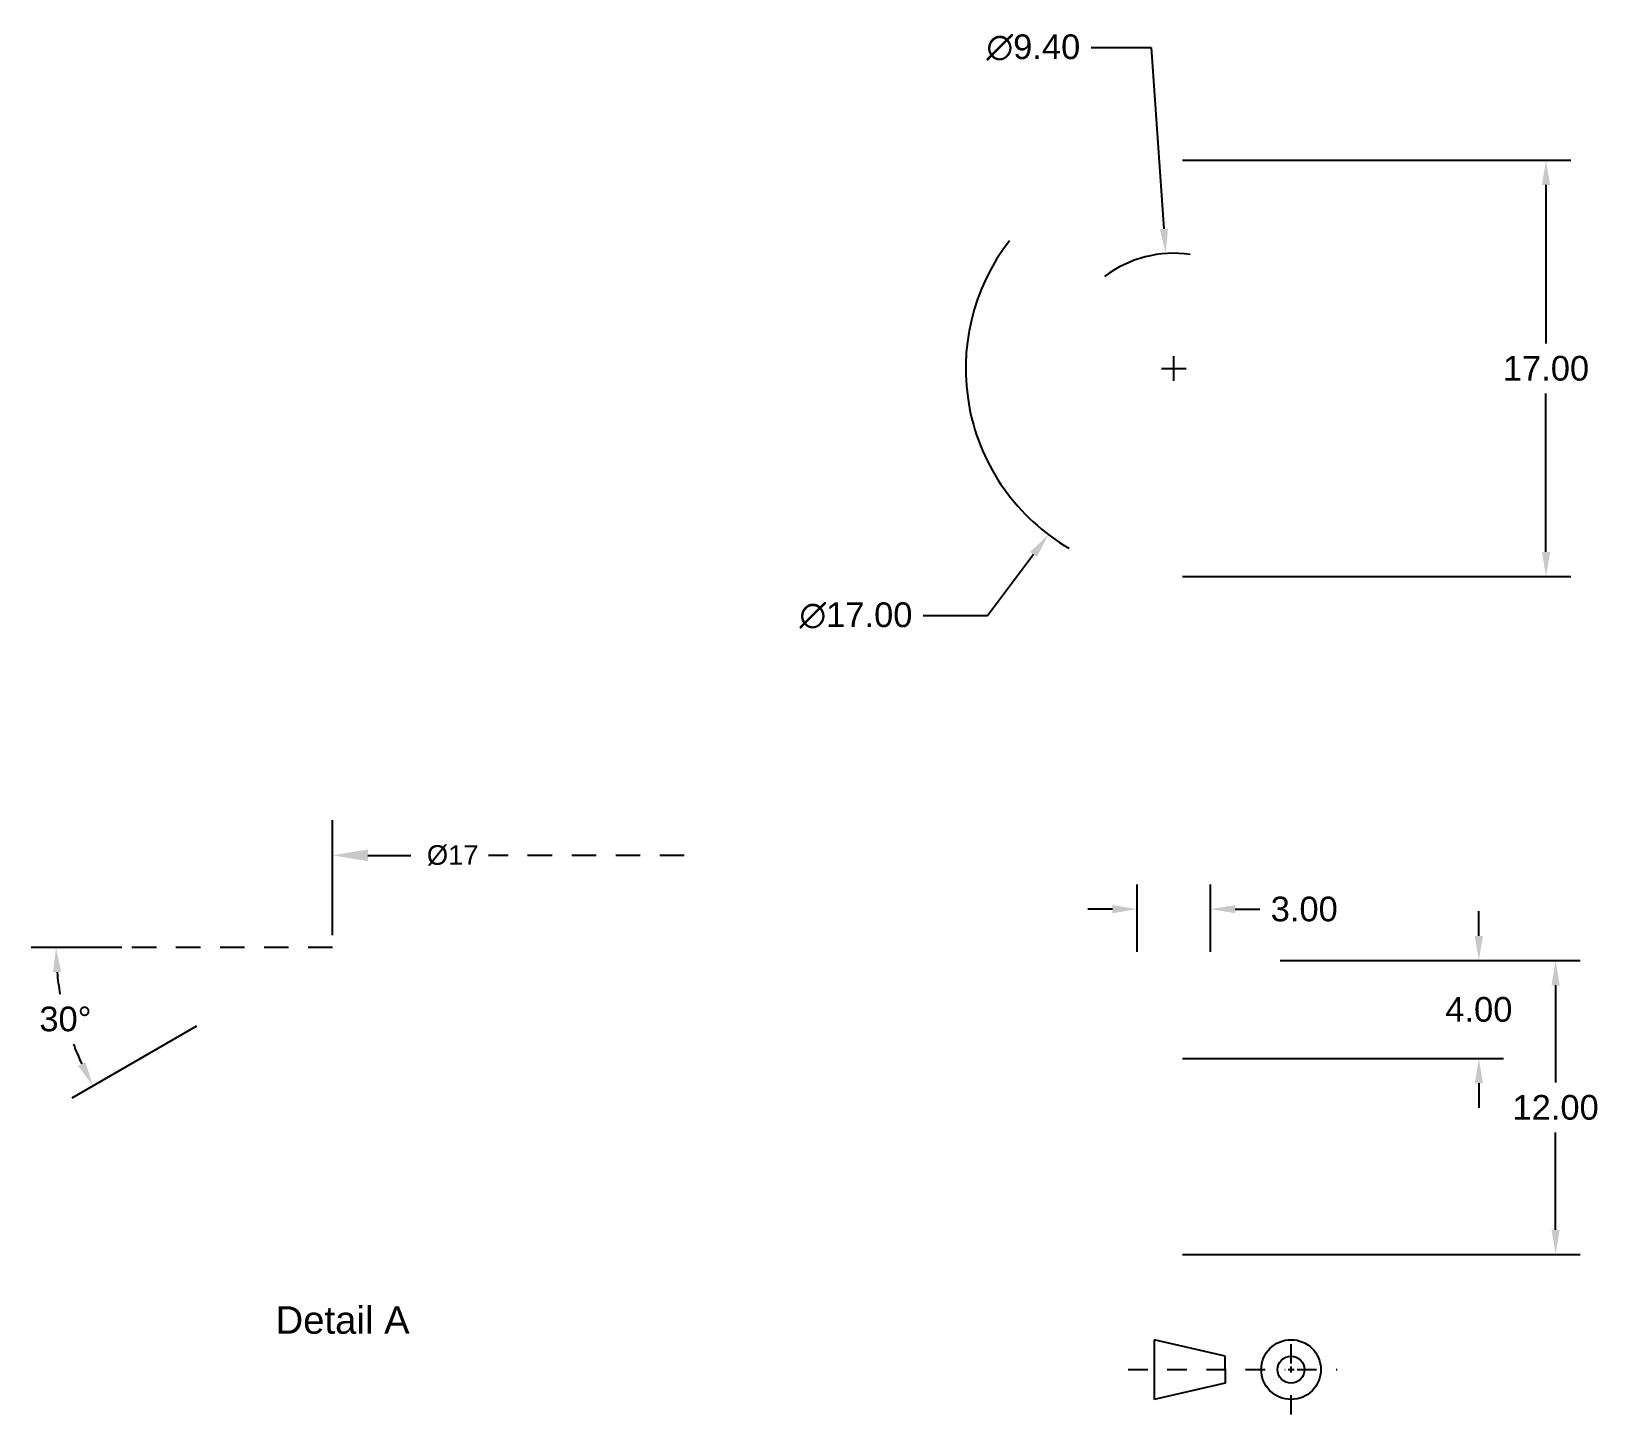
# Paper-space layout 'Layout1' of a CAD drawing. Header units: inches. Extents: x 1.09 to 9.08, y 0.35 to 7.42.
import ezdxf

# ---------------------------------------------------------------- set-up
doc = ezdxf.new("R2010")
doc.units = ezdxf.units.IN
doc.header["$MEASUREMENT"] = 0
doc.linetypes.add('CENTER2', pattern=[28.575000000000003, 19.05, -3.175, 3.175, -3.175])
doc.linetypes.add('HIDDEN2', pattern=[0.1875, 0.125, -0.0625])
doc.layers.add('Layer1', color=252, linetype='Continuous')
doc.styles.get("Standard").update_dxf_attribs({"font": 'arial.ttf'})
doc.dimstyles.get("Standard").update_dxf_attribs({"dimscale": 0.7, "dimtxt": 0.18, "dimasz": 0.18, "dimexe": 0.18, "dimexo": 0.0625, "dimgap": 0.09, "dimtad": 0, "dimtih": 1, "dimtoh": 1, "dimzin": 0, "dimdsep": 46, "dimtxsty": 'Standard', "dimcen": 0.09, "dimadec": 0, "dimazin": 0, "dimtfac": 1, "dimtofl": 0, "dimtmove": 0, "dimatfit": 3, "dimfxl": 1, "dimtolj": 1, "dimtzin": 0, "dimarcsym": 0})

# ---------------------------------------------------------------- blocks, each defined once
blk = doc.blocks.new('*D10')
at = {"layer": 'Defpoints', "color": 0, "transparency": 16777216}
for p in [(6.918898316148297, 6.757443353729927), (6.918898316148297, 4.632443353729926), (8.819027082663919, 4.632443353729926)]:
    blk.add_point(p, dxfattribs=at)
at = {"layer": 'Layer1', "color": 0, "lineweight": -2, "transparency": 16777216}
for p, q in [((6.962648316148297, 6.757443353729927), (8.945027082663918, 6.757443353729927)), ((8.819027082663919, 6.631443353729927), (8.819027082663919, 5.82227555018286)), ((8.819027082663919, 4.758443353729926), (8.819027082663919, 5.567611157276994)), ((6.962648316148297, 4.632443353729926), (8.945027082663918, 4.632443353729926))]:
    blk.add_line(p, q, dxfattribs=at)
at = {"layer": 'Layer1', "color": 0, "transparency": 16777216}
for points in [[(8.798027082663918, 6.631443353729927), (8.84002708266392, 6.631443353729927), (8.819027082663919, 6.757443353729927)], [(8.798027082663918, 4.758443353729926), (8.84002708266392, 4.758443353729926), (8.819027082663919, 4.632443353729926)]]:
    blk.add_solid(points, dxfattribs=at)
at = {"layer": 'Layer1', "color": 0, "transparency": 16777216, "insert": (8.819027082663919, 5.694943353729923), "char_height": 0.126, "attachment_point": 5}
blk.add_mtext('\\A1;17.00', dxfattribs=at)
blk = doc.blocks.new('*D11')
at = {"layer": 'Defpoints', "color": 0, "transparency": 16777216}
for p in [(6.877497919566668, 6.280982820969922), (6.960298712729766, 5.108903886490016)]:
    blk.add_point(p, dxfattribs=at)
at = {"layer": 'Layer1', "color": 0, "lineweight": -2, "transparency": 16777216}
for p, q in [((6.49678234732903, 7.332702810458141), (6.80319980981201, 7.33270281045814)), ((6.80319980981201, 7.33270281045814), (6.868618855789178, 6.40666958330564)), ((6.918898316148216, 5.631943353729969), (6.918898316148216, 5.757943353729969)), ((6.855898316148217, 5.694943353729968), (6.981898316148216, 5.694943353729969))]:
    blk.add_line(p, q, dxfattribs=at)
blk.add_arc((6.918898316148217, 5.694943353729969), 0.5874999999999977, 81.75279556853737, 127.1218290484332, dxfattribs=at)
at = {"layer": 'Layer1', "color": 0, "transparency": 16777216}
blk.add_solid([(6.889566649511798, 6.408149427268556), (6.847671062066558, 6.405189739342726), (6.877497919566668, 6.280982820969922)], dxfattribs=at)
at = {"layer": 'Layer1', "color": 0, "transparency": 16777216, "insert": (6.201808268202152, 7.33270281045814), "char_height": 0.126, "attachment_point": 5}
blk.add_mtext('\\A1;∅9.40', dxfattribs=at)
blk = doc.blocks.new('*D12')
at = {"layer": 'Defpoints', "color": 0, "transparency": 16777216}
for p in [(7.418628839466738, 2.672719518698753), (6.918898316148262, 1.172719518698753), (8.868193607381027, 1.172719518698753)]:
    blk.add_point(p, dxfattribs=at)
at = {"layer": 'Layer1', "color": 0, "lineweight": -2, "transparency": 16777216}
for p, q in [((7.462378839466738, 2.672719518698753), (8.994193607381026, 2.672719518698753)), ((8.868193607381027, 2.546719518698753), (8.868193607381027, 2.050051715151686)), ((8.868193607381027, 1.298719518698753), (8.868193607381027, 1.79538732224582)), ((6.962648316148262, 1.172719518698753), (8.994193607381026, 1.172719518698753))]:
    blk.add_line(p, q, dxfattribs=at)
at = {"layer": 'Layer1', "color": 0, "transparency": 16777216}
for points in [[(8.847193607381026, 2.546719518698753), (8.889193607381028, 2.546719518698753), (8.868193607381027, 2.672719518698753)], [(8.847193607381026, 1.298719518698753), (8.889193607381028, 1.298719518698753), (8.868193607381027, 1.172719518698753)]]:
    blk.add_solid(points, dxfattribs=at)
at = {"layer": 'Layer1', "color": 0, "transparency": 16777216, "insert": (8.868193607381025, 1.92271951869875), "char_height": 0.126, "attachment_point": 5}
blk.add_mtext('\\A1;12.00', dxfattribs=at)
blk = doc.blocks.new('*D13')
at = {"layer": 'Defpoints', "color": 0, "transparency": 16777216}
for p in [(7.55878450826449, 6.543148465209095), (6.27901212403194, 4.846738242251296)]:
    blk.add_point(p, dxfattribs=at)
at = {"layer": 'Layer1', "color": 0, "lineweight": -2, "transparency": 16777216}
for p, q in [((6.918898316148215, 5.631943353730193), (6.918898316148215, 5.757943353730194)), ((6.855898316148215, 5.694943353730193), (6.981898316148214, 5.694943353730194)), ((5.967368949758548, 4.433637699321988), (6.203129149719798, 4.746151094913562)), ((5.63997399750752, 4.433637699321988), (5.967368949758548, 4.433637699321988))]:
    blk.add_line(p, q, dxfattribs=at)
blk.add_arc((6.918898316148215, 5.694943353730194), 1.0625, 142.194989358249, 239.7636922660584, dxfattribs=at)
at = {"layer": 'Layer1', "color": 0, "transparency": 16777216}
blk.add_solid([(6.18636462516351, 4.758798257298919), (6.219893674276086, 4.733503932528205), (6.27901212403194, 4.846738242251296)], dxfattribs=at)
at = {"layer": 'Layer1', "color": 0, "transparency": 16777216, "insert": (5.296052442255133, 4.433637699321988), "char_height": 0.126, "attachment_point": 5}
blk.add_mtext('\\A1;∅17.00', dxfattribs=at)
blk = doc.blocks.new('*D16')
at = {"layer": 'Defpoints', "color": 0, "transparency": 16777216}
for p in [(1.592265931243204, 2.739316291495197), (2.624462484231925, 2.739316291495197), (2.624462484232026, 2.739316291495198), (1.233469275514911, 2.494046658816251), (1.966985196119821, 2.359721602217772)]:
    blk.add_point(p, dxfattribs=at)
at = {"layer": 'Layer1', "color": 0, "lineweight": -2, "transparency": 16777216}
for p, q in [((1.548515931243204, 2.739316291495197), (1.086010963148347, 2.739316291495197)), ((1.929096584704246, 2.337846602217782), (1.292124384482554, 1.970090530953695))]:
    blk.add_line(p, q, dxfattribs=at)
for start, end in [(185.1128580277574, 189.7086876584693), (200.4261171197428, 204.8871419722281)]:
    blk.add_arc((2.624462484232025, 2.739316291495198), 1.412451521083679, start, end, dxfattribs=at)
at = {"layer": 'Layer1', "color": 0, "transparency": 16777216}
for points in [[(1.196651878715281, 2.612505020208383), (1.238610079372251, 2.614378358840189), (1.212010963148347, 2.739316291495197)], [(1.361810129400053, 2.154589512641176), (1.324536592418123, 2.135232771157735), (1.401243585359409, 2.033090530953668)]]:
    blk.add_solid(points, dxfattribs=at)
at = {"layer": 'Layer1', "color": 0, "transparency": 16777216, "insert": (1.260139081635976, 2.373746937554889), "char_height": 0.126, "attachment_point": 5}
blk.add_mtext('\\A1;30°', dxfattribs=at)
blk = doc.blocks.new('*D17')
at = {"layer": 'Defpoints', "color": 0, "transparency": 16777216}
for p in [(7.106398316148258, 2.934981297124107), (6.731398316148031, 2.672719518698752), (7.106398316148258, 2.672719518698752)]:
    blk.add_point(p, dxfattribs=at)
at = {"layer": 'Layer1', "color": 0, "lineweight": -2, "transparency": 16777216}
for p, q in [((6.731398316148031, 2.716469518698752), (6.731398316148031, 3.060981297124107)), ((7.106398316148258, 2.716469518698752), (7.106398316148258, 3.060981297124107)), ((6.605398316148031, 2.934981297124107), (6.479398316148031, 2.934981297124107)), ((7.232398316148259, 2.934981297124107), (7.358398316148259, 2.934981297124107))]:
    blk.add_line(p, q, dxfattribs=at)
at = {"layer": 'Layer1', "color": 0, "transparency": 16777216}
for points in [[(6.605398316148031, 2.955981297124107), (6.605398316148031, 2.913981297124107), (6.731398316148031, 2.934981297124107)], [(7.232398316148259, 2.955981297124107), (7.232398316148259, 2.913981297124107), (7.106398316148258, 2.934981297124107)]]:
    blk.add_solid(points, dxfattribs=at)
at = {"layer": 'Layer1', "color": 0, "transparency": 16777216, "insert": (7.584785764988641, 2.934981297124107), "char_height": 0.126, "attachment_point": 5}
blk.add_mtext('\\A1;3.00', dxfattribs=at)
blk = doc.blocks.new('*D18')
at = {"layer": 'Defpoints', "color": 0, "transparency": 16777216}
for p in [(7.418628839466738, 2.672719518698753), (6.918898316148262, 2.172719518698754), (8.47637025522898, 2.172719518698754)]:
    blk.add_point(p, dxfattribs=at)
at = {"layer": 'Layer1', "color": 0, "lineweight": -2, "transparency": 16777216}
for p, q in [((8.47637025522898, 2.798719518698753), (8.47637025522898, 2.924719518698753)), ((7.462378839466738, 2.672719518698753), (8.60237025522898, 2.672719518698753)), ((6.962648316148262, 2.172719518698754), (8.60237025522898, 2.172719518698754)), ((8.47637025522898, 2.046719518698754), (8.47637025522898, 1.920719518698754))]:
    blk.add_line(p, q, dxfattribs=at)
at = {"layer": 'Layer1', "color": 0, "transparency": 16777216}
for points in [[(8.45537025522898, 2.798719518698753), (8.497370255228981, 2.798719518698753), (8.47637025522898, 2.672719518698753)], [(8.45537025522898, 2.046719518698754), (8.497370255228981, 2.046719518698754), (8.47637025522898, 2.172719518698754)]]:
    blk.add_solid(points, dxfattribs=at)
at = {"layer": 'Layer1', "color": 0, "transparency": 16777216, "insert": (8.476370255228979, 2.422719518698754), "char_height": 0.126, "attachment_point": 5}
blk.add_mtext('\\A1;4.00', dxfattribs=at)
blk = doc.blocks.new('*U19')
at = {"color": 0, "linetype": 'CENTER2', "ltscale": 0.005, "transparency": 16777216}
for p, q in [((0, 0.03049550745309717), (0, 0.2262797967889227)), ((-0.8319102941680498, 0), (-0.03049550745309715, 0)), ((0.03049550745309717, 0), (0.2348489747140434, 0)), ((0, -0.2300161903949129), (0, -0.03049550745309718))]:
    blk.add_line(p, q, dxfattribs=at)
at = {"color": 0, "linetype": 'Continuous', "ltscale": 0.005, "transparency": 16777216}
for p, q in [((-0.01524775372654858, 0), (0.01524775372654858, 0)), ((0, -0.01524775372654858), (0, 0.01524775372654858))]:
    blk.add_line(p, q, dxfattribs=at)

psp = doc.layouts.get("Layout1")

# ---------------------------------------------------------------- linework, layer by layer
for p, q in [((6.818939371285893, 0.7374628497748104), (6.818939371285893, 0.4325077752438391)), ((7.181907926670299, 0.6537218356074659), (6.818939371285893, 0.7374628497748104)), ((7.181907926670299, 0.5849853125093247), (7.181907926670299, 0.6537218356074659)), ((7.181907926670299, 0.5849853125093247), (7.181907926670299, 0.5162487894111836)), ((7.181907926670299, 0.5162487894111836), (6.818939371285893, 0.4325077752438391))]:
    psp.add_line(p, q)
for radius in [0.1524775372654858, 0.06873652309814125]:
    psp.add_circle((7.517482615580018, 0.5849853125093247), radius)
at = {"layer": 'Layer1'}
for p, q in [((2.624462484231925, 2.801816291495198), (2.624462484231925, 3.389662475329668)), ((2.804462484231925, 3.209662475329669), (3.022841490760676, 3.209662475329669))]:
    psp.add_line(p, q, dxfattribs=at)
at = {"layer": 'Layer1', "linetype": 'HIDDEN2'}
for p, q in [((4.419817208865055, 3.209662475329669), (3.420402970433564, 3.209662475329669)), ((2.624462484231925, 2.739316291495198), (1.592265931243205, 2.739316291495198))]:
    psp.add_line(p, q, dxfattribs=at)
at = {"layer": 'Layer1'}
psp.add_solid([(2.804462484231925, 3.239662475329669), (2.804462484231925, 3.179662475329669), (2.624462484231925, 3.209662475329669)], dxfattribs=at)

# ---------------------------------------------------------------- block references
at = {"linetype": 'CENTER2', "ltscale": 0.005}
psp.add_blockref('*U19', (7.517482615580018, 0.5849853125093247), dxfattribs=at)

# ---------------------------------------------------------------- texts
at = {"layer": 'Layer1', "insert": (3.237479467670653, 3.209662475329669), "char_height": 0.1, "attachment_point": 5}
psp.add_mtext('\\A1;%%C17', dxfattribs=at)
at = {"layer": 'Layer1', "insert": (2.332734107547893, 0.9080710960764513), "char_height": 0.14, "attachment_point": 1}
psp.add_mtext_dynamic_manual_height_columns('Detail A', width=1.655272837672165, gutter_width=1, heights=[0], dxfattribs=at)

# ---------------------------------------------------------------- dimensions: what is measured, and where the dimension line sits
at = {"layer": 'Layer1'}
for p1, p2, picture, middle in [((6.960298712729766, 5.108903886490016), (6.877497919566668, 6.280982820969922), '*D11', (6.201808268202152, 7.33270281045814)), ((7.55878450826449, 6.543148465209095), (6.27901212403194, 4.846738242251296), '*D13', (5.296052442255133, 4.433637699321988))]:
    dim = psp.add_diameter_dim_2p(p1=p1, p2=p2, dimstyle='Standard', override={"dimlfac": -8}, dxfattribs=at)
    dim.commit()
    dim.dimension.update_dxf_attribs({"geometry": picture, "text_midpoint": middle, "dimtype": 163})
for base, p1, p2, picture, middle in [((8.819027082663919, 4.632443353729926), (6.918898316148294, 6.757443353729924), (6.918898316148294, 4.632443353729924), '*D10', (8.819027082663919, 5.694943353729923)), ((8.868193607381027, 1.172719518698753), (7.418628839466734, 2.672719518698752), (6.918898316148258, 1.172719518698752), '*D12', (8.868193607381025, 1.92271951869875))]:
    dim = psp.add_linear_dim(base=base, p1=p1, p2=p2, angle=90, dimstyle='Standard', override={"dimlfac": -8}, dxfattribs=at)
    dim.commit()
    dim.dimension.update_dxf_attribs({"geometry": picture, "text_midpoint": middle})
dim = psp.add_linear_dim(base=(7.106398316148258, 2.934981297124107), p1=(6.731398316148031, 2.672719518698752), p2=(7.106398316148258, 2.672719518698752), dimstyle='Standard', override={"dimlfac": -8}, dxfattribs=at)
dim.commit()
dim.dimension.update_dxf_attribs({"geometry": '*D17', "text_midpoint": (7.584785764988641, 2.934981297124107)})
dim = psp.add_linear_dim(base=(8.47637025522898, 2.172719518698754), p1=(7.418628839466734, 2.672719518698752), p2=(6.918898316148258, 2.172719518698753), angle=90, dimstyle='Standard', override={"dimlfac": -8}, dxfattribs=at)
dim.commit()
dim.dimension.update_dxf_attribs({"geometry": '*D18', "text_midpoint": (8.476370255228979, 2.422719518698754), "dimtype": 160})
dim = psp.add_angular_dim_2l(base=(1.233469275514911, 2.494046658816251), line1=((2.624462484232026, 2.739316291495198), (1.966985196119822, 2.359721602217773)), line2=((2.624462484231925, 2.739316291495198), (1.592265931243205, 2.739316291495198)), dimstyle='Standard', dxfattribs=at)
dim.commit()
dim.dimension.update_dxf_attribs({"geometry": '*D16', "text_midpoint": (1.260139081635975, 2.373746937554889)})

doc.saveas('drawing.dxf')
